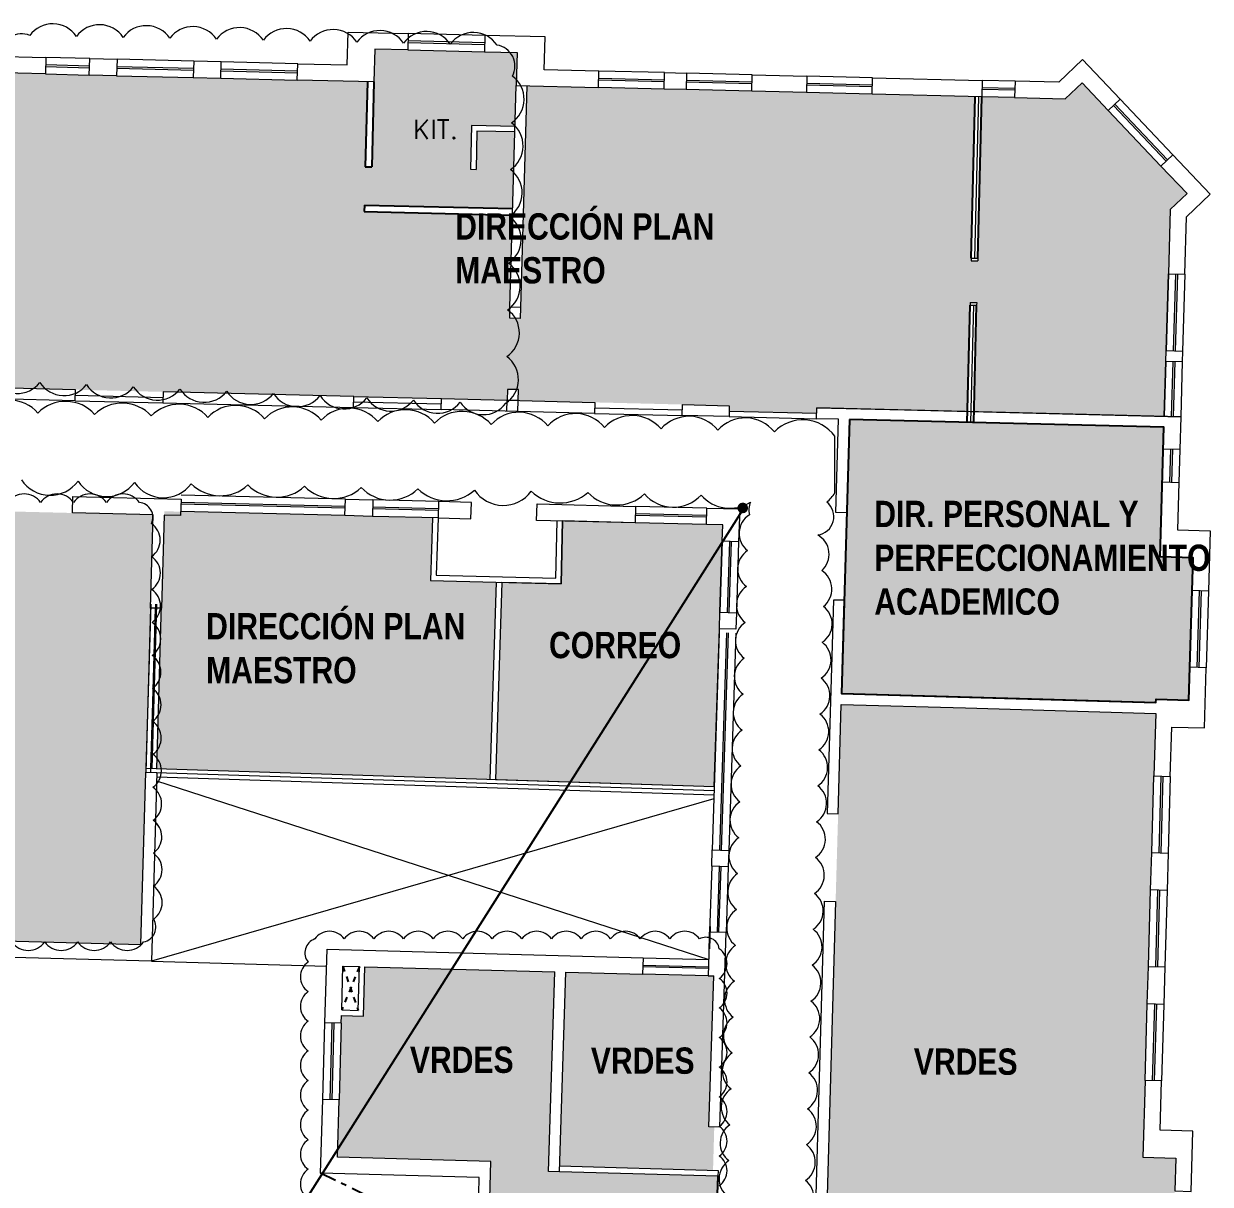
# Model space of a CAD drawing. Header units: millimetres. Extents: x -11418 to -10492, y 10656 to 11360.
# Drawn here: x -10601.51 to -10579.84, y 11225.39 to 11246.58 of the extents above; entities that cross this region are included whole.
import ezdxf
from ezdxf import colors
from ezdxf.entities.mleader import LeaderData, LeaderLine
from ezdxf.math import Vec2, Vec3

# ---------------------------------------------------------------- set-up
doc = ezdxf.new("R2010")
doc.units = ezdxf.units.MM
doc.linetypes.add('ACAD_ISO10W100', pattern=[18, 12, -3, 0, -3])
doc.linetypes.add('DASHED2', pattern=[0.375, 0.25, -0.125])
doc.layers.get('0').update_dxf_attribs({"lineweight": 0})
for name, color, linetype, lineweight in [('0_ id salas de clases', 7, 'Continuous', 9), ('0_ muros', 7, 'Continuous', 20), ('0_ muros 2', 7, 'Continuous', 9), ('0_ simbología', 250, 'Continuous', 5), ('0_ ventanas', 250, 'Continuous', 0)]:
    doc.layers.add(name, color=color, linetype=linetype, lineweight=lineweight)
for name, color, linetype in [('CUBIERTA', 8, 'Continuous'), ('Detalles', 8, 'Continuous'), ('MURO EXISTENTE', 3, 'Continuous'), ('SEGUNDO PLANO', 3, 'Continuous'), ('z2_ hatch direccioón de personal y perfeccionamiento académico', 56, 'Continuous'), ('z6_ hatch marketing y vínculos', 181, 'Continuous')]:
    doc.layers.add(name, color=color, linetype=linetype)
doc.layers.add('z3_ hatch procesos docentes', color=7, linetype='Continuous', true_color=0xe5a861)
doc.styles.add('Arial Narrow', font='ARIALN.TTF', dxfattribs={"height": 0.0015})
doc.styles.add('PATO', font='romans.shx', dxfattribs={"height": 0.22})
doc.linetypes.add('BATTING', pattern='A,0.00254,-2.54,[134,ltypeshp.shx,S=2.54,R=0,X=-2.54,Y=0],-5.08,[134,ltypeshp.shx,S=2.54,R=180,X=2.54,Y=0],-2.54', length=10.16254)

msp = doc.modelspace()

# ---------------------------------------------------------------- hatches: boundary and pattern name
at = {"linetype": 'BATTING'}
h = msp.add_hatch(color=2, dxfattribs=at)
h.dxf.hatch_style = 1
edge = h.paths.add_edge_path()
edge.add_arc((-10588.377, 11237.737), 0.0977, 90, 450, ccw=False)
at = {"true_color": 0x997f56}
msp.add_hatch(color=45, dxfattribs=at).paths.add_polyline_path([(-10588.752, 11237.13), (-10588.743, 11237.427), (-10589.042, 11237.435), (-10590.341, 11237.466), (-10591.667, 11237.499), (-10591.695, 11236.349), (-10592.778, 11236.377), (-10592.894, 11232.779), (-10588.897, 11232.65), (-10588.804, 11235.531), (-10588.794, 11235.831)])
at = {"layer": 'z2_ hatch direccioón de personal y perfeccionamiento académico'}
for color, points in [(256, [(-10592.512, 11245.451), (-10592.495, 11246.05), (-10593.093, 11246.065), (-10594.493, 11246.099), (-10595.094, 11246.113), (-10595.111, 11245.514), (-10595.149, 11243.964), (-10595.209, 11243.966), (-10595.226, 11243.266), (-10592.577, 11243.201), (-10592.536, 11244.601), (-10593.23, 11244.617), (-10593.247, 11243.918), (-10593.347, 11243.92), (-10593.327, 11244.72), (-10592.533, 11244.701)]), (256, [(-10584.133, 11245.246), (-10586.012, 11245.292), (-10587.212, 11245.321), (-10588.212, 11245.345), (-10589.411, 11245.375), (-10589.811, 11245.384), (-10591.011, 11245.414), (-10592.312, 11245.446), (-10592.429, 11241.397), (-10592.433, 11241.197), (-10592.633, 11241.202), (-10592.629, 11241.402), (-10592.58, 11243.081), (-10595.289, 11243.147), (-10595.286, 11243.267), (-10595.226, 11243.266), (-10595.209, 11243.966), (-10595.269, 11243.967), (-10595.231, 11245.517), (-10596.511, 11245.548), (-10597.91, 11245.582), (-10598.41, 11245.594), (-10599.81, 11245.628), (-10600.31, 11245.64), (-10601.109, 11245.66), (-10602.02, 11245.682), (-10602.16, 11239.934), (-10600.56, 11239.895), (-10598.961, 11239.856), (-10595.477, 11239.771), (-10593.877, 11239.732), (-10592.677, 11239.703), (-10592.677, 11239.703), (-10592.672, 11239.902), (-10592.471, 11239.898), (-10592.477, 11239.698), (-10591.078, 11239.664), (-10589.478, 11239.625), (-10588.623, 11239.604), (-10588.625, 11239.504), (-10587.026, 11239.465), (-10587.023, 11239.565), (-10584.273, 11239.498), (-10584.226, 11241.44), (-10584.225, 11241.49), (-10584.165, 11241.489), (-10584.146, 11242.249), (-10584.206, 11242.25), (-10584.205, 11242.3)]), (256, [(-10580.742, 11243.978), (-10581.705, 11244.994), (-10582.182, 11245.498), (-10582.49, 11245.206), (-10583.413, 11245.228), (-10584.013, 11245.243), (-10584.085, 11242.297), (-10584.086, 11242.247), (-10584.146, 11242.249), (-10584.165, 11241.489), (-10584.105, 11241.487), (-10584.106, 11241.437), (-10584.153, 11239.495), (-10580.681, 11239.41), (-10580.652, 11240.411), (-10580.646, 11240.611), (-10580.606, 11242.01), (-10580.572, 11243.184), (-10580.265, 11243.475)]), (54, [(-10586.428, 11239.35), (-10586.572, 11234.35), (-10580.832, 11234.185), (-10580.83, 11234.244), (-10580.23, 11234.227), (-10580.155, 11236.828), (-10580.755, 11236.843), (-10580.687, 11239.21)]), (256, [(-10598.939, 11237.676), (-10594.04, 11237.557), (-10594.081, 11236.41), (-10592.878, 11236.38), (-10592.994, 11232.782), (-10599.074, 11232.978)]), (54, [(-10580.837, 11233.985), (-10586.578, 11234.151), (-10586.886, 11223.452), (-10580.54, 11223.269), (-10580.471, 11225.868), (-10581.071, 11225.884)]), (54, [(-10591.807, 11229.269), (-10595.277, 11229.361), (-10595.303, 11228.461), (-10595.702, 11228.471), (-10595.707, 11228.328), (-10595.747, 11226.928), (-10595.777, 11225.885), (-10592.978, 11225.804), (-10593.01, 11224.705), (-10591.91, 11224.673), (-10590.711, 11224.638), (-10588.856, 11224.585), (-10588.829, 11225.535), (-10591.725, 11225.617), (-10591.924, 11225.624)]), (54, [(-10588.908, 11229.192), (-10591.607, 11229.263), (-10591.721, 11225.718), (-10588.92, 11225.637), (-10588.897, 11226.437), (-10588.997, 11226.44)])]:
    msp.add_hatch(color=color, dxfattribs=at).paths.add_polyline_path(points)
at = {"layer": 'z6_ hatch marketing y vínculos'}
msp.add_hatch(color=183, dxfattribs=at).paths.add_polyline_path([(-10599.14, 11237.609), (-10600.615, 11237.645), (-10603.689, 11237.72), (-10603.689, 11237.719), (-10603.889, 11237.725), (-10606.789, 11237.796), (-10608.089, 11237.828), (-10608.16, 11234.92), (-10608.459, 11234.927), (-10608.389, 11237.835), (-10608.958, 11237.849), (-10611.207, 11237.904), (-10612.607, 11237.938), (-10613.807, 11237.967), (-10614.495, 11237.984), (-10614.888, 11237.61), (-10616.003, 11236.548), (-10616.401, 11236.169), (-10616.427, 11235.122), (-10616.467, 11233.468), (-10608.501, 11233.211), (-10608.201, 11233.203), (-10608.247, 11231.321), (-10608.279, 11230.004), (-10604.115, 11229.894), (-10603.947, 11235.726), (-10603.746, 11235.72), (-10603.912, 11229.889), (-10599.366, 11229.769), (-10599.276, 11232.911), (-10599.189, 11235.91), (-10599.188, 11235.982), (-10599.19, 11235.91), (-10599.189, 11235.91)])

# ---------------------------------------------------------------- linework, layer by layer
at = {"color": 7}
for p, q in [((-10584.073, 11245.244), (-10584.145, 11242.299)), ((-10593.327, 11244.72), (-10593.347, 11243.92)), ((-10592.534, 11244.701), (-10593.327, 11244.72)), ((-10593.23, 11244.617), (-10593.247, 11243.918)), ((-10592.537, 11244.601), (-10593.23, 11244.617)), ((-10593.347, 11243.92), (-10593.247, 11243.918)), ((-10584.205, 11242.3), (-10584.206, 11242.25)), ((-10584.205, 11242.3), (-10584.085, 11242.297)), ((-10584.085, 11242.297), (-10584.086, 11242.247)), ((-10584.206, 11242.25), (-10584.086, 11242.247)), ((-10584.206, 11242.25), (-10584.086, 11242.247)), ((-10584.225, 11241.49), (-10584.226, 11241.44)), ((-10584.226, 11241.44), (-10584.106, 11241.437)), ((-10584.225, 11241.49), (-10584.105, 11241.487)), ((-10584.166, 11241.439), (-10584.218, 11239.296)), ((-10584.105, 11241.487), (-10584.106, 11241.437))]:
    msp.add_line(p, q, dxfattribs=at)
for p, q in [((-10581.705, 11244.994), (-10580.742, 11243.978)), ((-10580.646, 11240.611), (-10580.606, 11242.01)), ((-10580.381, 11239.403), (-10587.023, 11239.565)), ((-10580.687, 11239.21), (-10586.428, 11239.35)), ((-10588.826, 11225.535), (-10591.725, 11225.617)), ((-10588.822, 11225.635), (-10591.721, 11225.718)), ((-10588.826, 11225.535), (-10588.822, 11225.635))]:
    msp.add_line(p, q)
at = {"color": 5, "linetype": 'BATTING'}
msp.add_lwpolyline([(-10602.062, 11240.069, 0.520567), (-10601.21, 11240.029, 0.520567), (-10600.358, 11239.989, 0.520567), (-10599.505, 11239.948, 0.520567), (-10598.653, 11239.908, 0.520567), (-10597.8, 11239.868, 0.520567), (-10596.948, 11239.828, 0.520567), (-10596.095, 11239.787, 0.520567), (-10595.243, 11239.747, 0.520567), (-10594.39, 11239.707, 0.520567), (-10593.538, 11239.667, 0.520567), (-10592.704, 11239.647, 0.520567), (-10592.687, 11240.5, 0.520567), (-10592.67, 11241.354, 0.520567), (-10592.653, 11242.207, 0.520567), (-10592.635, 11243.06, 0.520567), (-10592.618, 11243.913, 0.520567), (-10592.601, 11244.767, 0.520567), (-10592.584, 11245.62, 0.520567), (-10592.864, 11246.187, 0.520567), (-10593.718, 11246.205, 0.520567), (-10594.571, 11246.222, 0.520567), (-10595.424, 11246.24, 0.520567), (-10596.277, 11246.258, 0.520567), (-10597.131, 11246.275, 0.520567), (-10597.984, 11246.293, 0.520567), (-10598.837, 11246.311, 0.520567), (-10599.69, 11246.328, 0.520567), (-10600.544, 11246.346, 0.520567), (-10601.397, 11246.364, 0.520567), (-10601.919, 11246.035, 0.520567)], format="xyb", dxfattribs=at)
at = {"color": 2, "linetype": 'BATTING'}
for points in [[(-10586.842, 11237.843, 0.064553), (-10586.693, 11238.012, -0.001515), (-10586.697, 11239.049, 0.460722), (-10587.8, 11239.128, 0.460863), (-10588.834, 11239.155, 0.46662), (-10589.869, 11239.181, 0.441302), (-10590.903, 11239.207, 0.461597), (-10591.937, 11239.234, 0.456512), (-10592.971, 11239.26, 0.438211), (-10594.006, 11239.286, 0.448046), (-10595.04, 11239.312, 0.452774), (-10596.074, 11239.339, 0.441978), (-10597.109, 11239.365, 0.44826), (-10598.143, 11239.391, 0.435251), (-10599.177, 11239.418, 0.422527), (-10600.211, 11239.444, 0.436187), (-10601.246, 11239.47, 0.434035), (-10602.28, 11239.496, 0.421396)], [(-10601.549, 11238.249, 0.520567), (-10600.515, 11238.226, 0.520567), (-10599.481, 11238.203, 0.520567), (-10598.446, 11238.18, 0.402498), (-10597.412, 11238.156, 0.406205), (-10596.378, 11238.133, 0.41053), (-10595.343, 11238.11, 0.421821), (-10594.309, 11238.087, 0.401169), (-10593.275, 11238.064, 0.520567), (-10592.24, 11238.041, 0.388475), (-10591.206, 11238.017, 0.414803), (-10590.172, 11237.994, 0.448202), (-10589.137, 11237.972, 0.375722), (-10588.235, 11237.843, 0.375722)], [(-10588.235, 11237.843, 0.164867), (-10588.256, 11237.611, 0.520567), (-10588.291, 11236.957, 0.520567), (-10588.311, 11236.302, 0.520567), (-10588.331, 11235.647, 0.520567), (-10588.351, 11234.992, 0.520567), (-10588.371, 11234.336, 0.520567), (-10588.39, 11233.681, 0.520567), (-10588.41, 11233.026, 0.520567), (-10588.43, 11232.371, 0.520567), (-10588.45, 11231.716, 0.520567), (-10588.47, 11231.061, 0.520567), (-10588.49, 11230.406, 0.520567), (-10588.51, 11229.751, 0.520567), (-10588.53, 11229.096, 0.520567), (-10588.55, 11228.441, 0.520567), (-10588.57, 11227.786, 0.520567), (-10588.59, 11227.131, 0.520567), (-10588.61, 11226.475, 0.520567), (-10588.63, 11225.82, 0.520567), (-10588.649, 11225.165, 0.520567)], [(-10587.255, 11224.803, 0.520567), (-10587.234, 11225.458, 0.520567), (-10587.213, 11226.113, 0.520567), (-10587.193, 11226.768, 0.520567), (-10587.172, 11227.423, 0.520567), (-10587.152, 11228.078, 0.520567), (-10587.131, 11228.733, 0.520567), (-10587.111, 11229.388, 0.520567), (-10587.09, 11230.044, 0.520567), (-10587.069, 11230.699, 0.520567), (-10587.049, 11231.354, 0.520567), (-10587.028, 11232.009, 0.520567), (-10587.008, 11232.664, 0.520567), (-10586.987, 11233.319, 0.520567), (-10586.967, 11233.974, 0.520567), (-10586.946, 11234.629, 0.520567), (-10586.925, 11235.284, 0.520567), (-10586.905, 11235.939, 0.520567), (-10586.936, 11236.592, 0.520567), (-10587.009, 11237.243, 0.668265), (-10586.842, 11237.843, 0.668265)]]:
    msp.add_lwpolyline(points, format="xyb", dxfattribs=at)
at = {"color": 4, "linetype": 'BATTING'}
msp.add_lwpolyline([(-10601.724, 11229.815, 0.520567), (-10601.123, 11229.815, 0.520567), (-10600.521, 11229.815, 0.520567), (-10599.919, 11229.815, 0.520567), (-10599.317, 11229.815, 0.520567), (-10599.133, 11230.23, 0.520567), (-10599.136, 11230.832, 0.520567), (-10599.139, 11231.434, 0.520567), (-10599.143, 11232.035, 0.520567), (-10599.146, 11232.637, 0.520567), (-10599.15, 11233.239, 0.520567), (-10599.153, 11233.841, 0.520567), (-10599.156, 11234.442, 0.520567), (-10599.16, 11235.044, 0.520567), (-10599.163, 11235.646, 0.520567), (-10599.166, 11236.248, 0.520567), (-10599.17, 11236.849, 0.520567), (-10599.173, 11237.451, 0.520567), (-10599.393, 11237.835, 0.520567), (-10599.995, 11237.835, 0.520567), (-10600.597, 11237.835, 0.520567), (-10601.198, 11237.835, 0.520567), (-10601.8, 11237.835, 0.520567)], format="xyb", dxfattribs=at)
at = {"color": 0}
for points in [[(-10594.04, 11237.558), (-10594.081, 11236.41), (-10591.695, 11236.349), (-10591.667, 11237.499)], [(-10593.94, 11237.554), (-10593.977, 11236.508), (-10591.793, 11236.452)], [(-10591.793, 11236.452), (-10591.767, 11237.501)], [(-10592.878, 11236.38), (-10592.994, 11232.782)], [(-10592.778, 11236.377), (-10592.894, 11232.779)]]:
    msp.add_lwpolyline(points, dxfattribs=at)
msp.add_lwpolyline([(-10588.752, 11237.13), (-10588.743, 11237.427), (-10589.042, 11237.435), (-10590.341, 11237.466), (-10591.667, 11237.499), (-10591.695, 11236.349), (-10592.778, 11236.377), (-10592.894, 11232.779), (-10588.897, 11232.65), (-10588.804, 11235.531), (-10588.794, 11235.831)], close=True)
at = {"color": 3, "linetype": 'BATTING'}
msp.add_lwpolyline([(-10588.805, 11225.365, 0.520567), (-10588.805, 11225.905, 0.520567), (-10588.805, 11226.446, 0.520567), (-10588.805, 11226.986, 0.520567), (-10588.805, 11227.527, 0.520567), (-10588.805, 11228.067, 0.520567), (-10588.805, 11228.608, 0.520567), (-10588.805, 11229.148, 0.520567), (-10588.805, 11229.689, 0.520567), (-10589.167, 11229.867, 0.520567), (-10589.708, 11229.867, 0.520567), (-10590.248, 11229.867, 0.520567), (-10590.789, 11229.867, 0.520567), (-10591.329, 11229.867, 0.520567), (-10591.87, 11229.867, 0.520567), (-10592.41, 11229.867, 0.520567), (-10592.951, 11229.867, 0.520567), (-10593.491, 11229.867, 0.520567), (-10594.032, 11229.867, 0.520567), (-10594.572, 11229.867, 0.520567), (-10595.112, 11229.867, 0.520567), (-10595.653, 11229.867, 0.520567), (-10596.193, 11229.867, 0.520567), (-10596.313, 11229.446, 0.520567), (-10596.313, 11228.906, 0.520567), (-10596.313, 11228.365, 0.520567), (-10596.313, 11227.825, 0.520567), (-10596.313, 11227.284, 0.520567), (-10596.313, 11226.744, 0.520567), (-10596.313, 11226.203, 0.520567), (-10596.313, 11225.663, 0.520567), (-10596.313, 11225.122, 0.520567)], format="xyb", dxfattribs=at)
at = {"layer": '0_ muros'}
for p, q in [((-10592.629, 11241.402), (-10592.512, 11245.451)), ((-10592.429, 11241.397), (-10592.312, 11245.445)), ((-10592.633, 11241.202), (-10592.629, 11241.402)), ((-10592.633, 11241.202), (-10592.629, 11241.402)), ((-10592.429, 11241.397), (-10592.629, 11241.402)), ((-10592.429, 11241.397), (-10592.629, 11241.402)), ((-10592.433, 11241.197), (-10592.429, 11241.397)), ((-10592.433, 11241.197), (-10592.429, 11241.397)), ((-10592.433, 11241.197), (-10592.633, 11241.202)), ((-10592.433, 11241.197), (-10592.633, 11241.202)), ((-10600.56, 11239.895), (-10603.783, 11239.974)), ((-10592.672, 11239.902), (-10592.677, 11239.703)), ((-10592.672, 11239.902), (-10592.677, 11239.703)), ((-10592.471, 11239.898), (-10592.672, 11239.902)), ((-10592.471, 11239.898), (-10592.672, 11239.902)), ((-10592.477, 11239.698), (-10592.471, 11239.898)), ((-10592.477, 11239.698), (-10592.471, 11239.898)), ((-10600.565, 11239.695), (-10603.889, 11239.777)), ((-10592.682, 11239.503), (-10592.677, 11239.703)), ((-10592.477, 11239.698), (-10592.677, 11239.703)), ((-10592.477, 11239.698), (-10592.677, 11239.703)), ((-10592.482, 11239.498), (-10592.477, 11239.698)), ((-10585.428, 11239.326), (-10586.428, 11239.35)), ((-10580.687, 11239.21), (-10581.686, 11239.235)), ((-10588.797, 11226.434), (-10588.681, 11229.985)), ((-10596.006, 11228.336), (-10595.968, 11229.679)), ((-10595.968, 11229.679), (-10590.198, 11229.526)), ((-10590.198, 11229.526), (-10590.206, 11229.226)), ((-10595.4, 11228.564), (-10595.377, 11229.363)), ((-10595.303, 11228.461), (-10595.277, 11229.361)), ((-10595.277, 11229.361), (-10591.807, 11229.269)), ((-10591.924, 11225.624), (-10591.807, 11229.269)), ((-10591.725, 11225.618), (-10591.607, 11229.263)), ((-10591.607, 11229.263), (-10590.206, 11229.226)), ((-10588.997, 11226.44), (-10588.908, 11229.192)), ((-10595.707, 11228.328), (-10595.702, 11228.471)), ((-10595.702, 11228.471), (-10595.303, 11228.461)), ((-10595.7, 11228.571), (-10595.4, 11228.564)), ((-10595.707, 11228.328), (-10596.006, 11228.336)), ((-10596.085, 11225.593), (-10596.047, 11226.937)), ((-10595.747, 11226.928), (-10596.047, 11226.937)), ((-10595.777, 11225.885), (-10595.747, 11226.928)), ((-10588.797, 11226.434), (-10588.997, 11226.44)), ((-10592.978, 11225.804), (-10595.777, 11225.885)), ((-10593.01, 11224.705), (-10592.978, 11225.804)), ((-10593.187, 11225.51), (-10596.085, 11225.593)), ((-10591.725, 11225.617), (-10591.924, 11225.624)), ((-10593.215, 11224.51), (-10593.187, 11225.51))]:
    msp.add_line(p, q, dxfattribs=at)
for points in [[(-10594.493, 11246.099), (-10595.094, 11246.113), (-10595.111, 11245.514), (-10596.511, 11245.548), (-10596.503, 11245.848), (-10595.602, 11245.826), (-10595.585, 11246.425), (-10594.485, 11246.399)], [(-10592.495, 11246.05), (-10592.512, 11245.451), (-10591.011, 11245.414), (-10591.004, 11245.714), (-10592.003, 11245.738), (-10591.986, 11246.338), (-10593.086, 11246.364), (-10593.093, 11246.065)], [(-10599.802, 11245.928), (-10599.81, 11245.628), (-10600.31, 11245.64), (-10600.302, 11245.94)], [(-10597.91, 11245.582), (-10597.903, 11245.882), (-10598.403, 11245.894), (-10598.41, 11245.594)], [(-10581.487, 11245.201), (-10582.171, 11245.922), (-10582.606, 11245.509), (-10583.406, 11245.528), (-10583.413, 11245.228), (-10582.49, 11245.206), (-10582.182, 11245.498), (-10581.705, 11244.994)], [(-10589.404, 11245.675), (-10589.411, 11245.375), (-10589.811, 11245.384), (-10589.804, 11245.684)], [(-10587.205, 11245.621), (-10587.212, 11245.321), (-10588.212, 11245.345), (-10588.205, 11245.645)], [(-10584.006, 11245.543), (-10584.013, 11245.243), (-10586.012, 11245.292), (-10586.005, 11245.592)], [(-10580.606, 11242.01), (-10580.306, 11242.002), (-10580.276, 11243.051), (-10579.84, 11243.464), (-10580.524, 11244.185), (-10580.742, 11243.978), (-10580.265, 11243.475), (-10580.572, 11243.184)], [(-10580.346, 11240.602), (-10580.352, 11240.402), (-10580.652, 11240.411), (-10580.646, 11240.611)], [(-10598.966, 11239.656), (-10595.482, 11239.571), (-10595.477, 11239.771), (-10598.961, 11239.856)], [(-10592.677, 11239.703), (-10591.078, 11239.664), (-10591.083, 11239.464), (-10593.882, 11239.532), (-10593.877, 11239.732)], [(-10588.623, 11239.604), (-10588.627, 11239.404), (-10589.483, 11239.425), (-10589.478, 11239.625)], [(-10585.424, 11239.526), (-10580.381, 11239.403), (-10580.398, 11238.803), (-10580.698, 11238.812), (-10580.687, 11239.21), (-10585.428, 11239.326), (-10586.428, 11239.35), (-10586.477, 11237.65), (-10586.677, 11237.656), (-10586.628, 11239.355), (-10587.028, 11239.365), (-10587.023, 11239.565)], [(-10580.755, 11236.843), (-10580.715, 11238.212), (-10580.416, 11238.203), (-10580.441, 11237.335), (-10579.841, 11237.319), (-10579.873, 11236.22), (-10580.172, 11236.228), (-10580.155, 11236.828)], [(-10598.989, 11235.905), (-10599.189, 11235.91), (-10599.14, 11237.609), (-10600.615, 11237.645), (-10600.608, 11237.945), (-10598.633, 11237.897), (-10598.641, 11237.597), (-10598.941, 11237.605)], [(-10595.133, 11237.883), (-10595.14, 11237.583), (-10595.64, 11237.596), (-10595.632, 11237.896)], [(-10593.34, 11237.54), (-10593.333, 11237.839), (-10593.933, 11237.854), (-10593.94, 11237.554)], [(-10590.334, 11237.766), (-10590.341, 11237.466), (-10592.141, 11237.51), (-10592.133, 11237.81)], [(-10588.453, 11237.12), (-10588.752, 11237.13), (-10588.743, 11237.427), (-10589.042, 11237.435), (-10589.034, 11237.735), (-10588.433, 11237.72)], [(-10583.102, 11234.25), (-10586.572, 11234.35), (-10586.523, 11236.051), (-10586.723, 11236.056), (-10586.835, 11232.157), (-10586.636, 11232.151), (-10586.578, 11234.151), (-10584.307, 11234.085), (-10580.837, 11233.985), (-10580.87, 11232.845), (-10580.57, 11232.836), (-10580.544, 11233.737), (-10579.945, 11233.721), (-10579.913, 11234.82), (-10580.213, 11234.828), (-10580.23, 11234.229), (-10580.83, 11234.244), (-10580.832, 11234.185)], [(-10588.504, 11235.521), (-10588.804, 11235.531), (-10588.794, 11235.831), (-10588.494, 11235.821)], [(-10588.943, 11231.194), (-10588.934, 11231.494), (-10588.634, 11231.484), (-10588.643, 11231.184)], [(-10580.611, 11231.437), (-10580.63, 11230.755), (-10580.93, 11230.764), (-10580.91, 11231.446)], [(-10587.135, 11221.757), (-10586.882, 11230.558), (-10586.682, 11230.552), (-10586.935, 11221.752)], [(-10580.69, 11228.674), (-10580.99, 11228.683), (-10580.97, 11229.364), (-10580.671, 11229.356)]]:
    msp.add_lwpolyline(points, close=True, dxfattribs=at)
for points in [[(-10603.743, 11245.724), (-10604.095, 11245.733), (-10604.087, 11246.033), (-10601.102, 11245.96), (-10601.109, 11245.66), (-10603.643, 11245.722)], [(-10600.565, 11239.695), (-10600.56, 11239.895)], [(-10599.175, 11229.464), (-10608.587, 11229.712), (-10608.547, 11231.328), (-10608.247, 11231.321), (-10608.279, 11230.004), (-10604.115, 11229.894), (-10604.115, 11229.894), (-10603.912, 11229.889), (-10603.912, 11229.889), (-10599.366, 11229.769), (-10599.276, 11232.911), (-10599.076, 11232.906), (-10599.175, 11229.464)], [(-10588.682, 11229.985), (-10588.682, 11229.985), (-10588.982, 11229.994), (-10589.008, 11229.195), (-10588.908, 11229.192), (-10588.908, 11229.192)], [(-10595.7, 11228.571), (-10595.679, 11229.371), (-10595.377, 11229.362)]]:
    msp.add_lwpolyline(points, dxfattribs=at)
at = {"layer": '0_ muros 2'}
for p, q in [((-10593.086, 11246.364), (-10594.485, 11246.399)), ((-10600.302, 11245.94), (-10601.102, 11245.96)), ((-10594.493, 11246.099), (-10593.093, 11246.065)), ((-10598.403, 11245.894), (-10599.802, 11245.928)), ((-10596.503, 11245.848), (-10597.903, 11245.882)), ((-10601.109, 11245.66), (-10600.31, 11245.64)), ((-10599.81, 11245.628), (-10598.41, 11245.594)), ((-10597.91, 11245.582), (-10596.511, 11245.548)), ((-10589.804, 11245.684), (-10591.004, 11245.714)), ((-10588.205, 11245.645), (-10589.404, 11245.675)), ((-10586.005, 11245.592), (-10587.205, 11245.621)), ((-10583.406, 11245.528), (-10584.006, 11245.543)), ((-10589.811, 11245.384), (-10591.011, 11245.414)), ((-10588.212, 11245.345), (-10589.411, 11245.375)), ((-10586.012, 11245.292), (-10587.212, 11245.321)), ((-10583.413, 11245.228), (-10584.013, 11245.243)), ((-10580.524, 11244.185), (-10581.487, 11245.201)), ((-10581.705, 11244.994), (-10580.742, 11243.978)), ((-10580.606, 11242.01), (-10580.646, 11240.611)), ((-10580.306, 11242.002), (-10580.346, 11240.602)), ((-10580.681, 11239.41), (-10580.652, 11240.411)), ((-10580.652, 11240.411), (-10580.681, 11239.41)), ((-10580.352, 11240.402), (-10580.381, 11239.401)), ((-10580.715, 11238.212), (-10580.698, 11238.812)), ((-10580.398, 11238.803), (-10580.416, 11238.203)), ((-10595.632, 11237.896), (-10598.632, 11237.969)), ((-10593.933, 11237.854), (-10595.133, 11237.883)), ((-10589.034, 11237.735), (-10590.334, 11237.766)), ((-10595.64, 11237.596), (-10598.639, 11237.669)), ((-10593.94, 11237.554), (-10595.14, 11237.583)), ((-10589.042, 11237.435), (-10590.341, 11237.466)), ((-10588.752, 11237.13), (-10588.794, 11235.831)), ((-10588.453, 11237.12), (-10588.494, 11235.821)), ((-10580.213, 11234.828), (-10580.172, 11236.228)), ((-10579.873, 11236.219), (-10579.913, 11234.82)), ((-10599.188, 11235.982), (-10599.274, 11232.983)), ((-10599.074, 11232.978), (-10598.988, 11235.977)), ((-10599.189, 11235.91), (-10599.276, 11232.911)), ((-10588.806, 11235.459), (-10588.934, 11231.494)), ((-10588.506, 11235.45), (-10588.634, 11231.484)), ((-10580.91, 11231.446), (-10580.87, 11232.845)), ((-10580.57, 11232.836), (-10580.611, 11231.437)), ((-10588.943, 11231.194), (-10588.982, 11229.994)), ((-10588.643, 11231.184), (-10588.682, 11229.985)), ((-10580.97, 11229.364), (-10580.93, 11230.764)), ((-10580.63, 11230.755), (-10580.671, 11229.356)), ((-10581.03, 11227.283), (-10580.99, 11228.683)), ((-10580.69, 11228.674), (-10580.731, 11227.275))]:
    msp.add_line(p, q, dxfattribs=at)
for points in [[(-10600.565, 11239.695), (-10598.966, 11239.656)], [(-10595.477, 11239.771), (-10593.877, 11239.732)], [(-10595.482, 11239.571), (-10593.882, 11239.532)], [(-10591.083, 11239.464), (-10589.483, 11239.425)], [(-10588.627, 11239.404), (-10587.028, 11239.365)], [(-10599.274, 11232.984), (-10588.897, 11232.65)], [(-10599.276, 11232.913), (-10588.899, 11232.578)], [(-10599.078, 11232.828), (-10588.902, 11232.5)], [(-10581.071, 11225.884), (-10580.471, 11225.868), (-10580.488, 11225.268), (-10580.188, 11225.26), (-10580.157, 11226.36), (-10580.756, 11226.376), (-10580.731, 11227.275), (-10581.03, 11227.283), (-10581.071, 11225.884)]]:
    msp.add_lwpolyline(points, dxfattribs=at)
at = {"layer": '0_ simbología'}
for p, q in [((-10599.08, 11232.757), (-10588.998, 11229.495)), ((-10588.903, 11232.428), (-10599.175, 11229.464)), ((-10599.175, 11229.464), (-10595.977, 11229.372))]:
    msp.add_line(p, q, dxfattribs=at)
at = {"layer": '0_ ventanas'}
for p, q in [((-10593.089, 11246.23), (-10594.489, 11246.264)), ((-10594.489, 11246.234), (-10593.09, 11246.2)), ((-10601.106, 11245.795), (-10600.306, 11245.775)), ((-10600.306, 11245.805), (-10601.105, 11245.825)), ((-10598.406, 11245.759), (-10599.806, 11245.793)), ((-10599.806, 11245.763), (-10598.407, 11245.729)), ((-10596.507, 11245.713), (-10597.906, 11245.747)), ((-10597.907, 11245.717), (-10596.507, 11245.683)), ((-10589.808, 11245.519), (-10591.008, 11245.549)), ((-10589.807, 11245.549), (-10591.007, 11245.579)), ((-10588.209, 11245.48), (-10589.408, 11245.51)), ((-10588.208, 11245.51), (-10589.407, 11245.54)), ((-10586.009, 11245.427), (-10587.209, 11245.456)), ((-10586.008, 11245.457), (-10587.208, 11245.486)), ((-10583.41, 11245.363), (-10584.01, 11245.378)), ((-10583.409, 11245.393), (-10584.009, 11245.408)), ((-10581.607, 11245.087), (-10580.644, 11244.071)), ((-10580.622, 11244.092), (-10581.585, 11245.108)), ((-10580.511, 11240.607), (-10580.471, 11242.006)), ((-10580.441, 11242.006), (-10580.481, 11240.606)), ((-10580.546, 11239.406), (-10580.517, 11240.407)), ((-10580.487, 11240.406), (-10580.516, 11239.405)), ((-10580.581, 11238.208), (-10580.563, 11238.808)), ((-10580.533, 11238.807), (-10580.551, 11238.207)), ((-10595.636, 11237.731), (-10598.636, 11237.804)), ((-10595.636, 11237.761), (-10598.635, 11237.834)), ((-10593.937, 11237.689), (-10595.137, 11237.718)), ((-10593.936, 11237.719), (-10595.136, 11237.748)), ((-10589.038, 11237.57), (-10590.338, 11237.601)), ((-10589.038, 11237.6), (-10590.337, 11237.631)), ((-10588.617, 11237.126), (-10588.659, 11235.826)), ((-10588.587, 11237.125), (-10588.629, 11235.825)), ((-10580.078, 11234.824), (-10580.037, 11236.224)), ((-10580.007, 11236.223), (-10580.048, 11234.824)), ((-10599.103, 11235.979), (-10599.189, 11232.98)), ((-10599.159, 11232.98), (-10599.073, 11235.979)), ((-10599.104, 11235.908), (-10599.191, 11232.909)), ((-10588.671, 11235.455), (-10588.799, 11231.489)), ((-10588.641, 11235.454), (-10588.769, 11231.488)), ((-10580.776, 11231.442), (-10580.735, 11232.841)), ((-10580.705, 11232.84), (-10580.746, 11231.441)), ((-10588.808, 11231.189), (-10588.847, 11229.99)), ((-10588.778, 11231.188), (-10588.817, 11229.989)), ((-10580.835, 11229.361), (-10580.795, 11230.76)), ((-10580.765, 11230.759), (-10580.805, 11229.36)), ((-10590.198, 11229.526), (-10588.998, 11229.495)), ((-10589.004, 11229.33), (-10590.202, 11229.361)), ((-10590.201, 11229.391), (-10589.002, 11229.36)), ((-10589.008, 11229.195), (-10590.206, 11229.226)), ((-10580.895, 11227.279), (-10580.855, 11228.679)), ((-10580.825, 11228.678), (-10580.865, 11227.278)), ((-10596.047, 11226.937), (-10596.006, 11228.336)), ((-10595.912, 11226.933), (-10595.872, 11228.332)), ((-10595.842, 11228.331), (-10595.882, 11226.932)), ((-10595.707, 11228.328), (-10595.747, 11226.928))]:
    msp.add_line(p, q, dxfattribs=at)
for points in [[(-10600.562, 11239.795), (-10598.963, 11239.756)], [(-10593.88, 11239.632), (-10595.479, 11239.671)], [(-10591.08, 11239.564), (-10589.48, 11239.525)], [(-10588.625, 11239.504), (-10587.025, 11239.465)]]:
    msp.add_lwpolyline(points, dxfattribs=at)
at = {"layer": 'CUBIERTA'}
msp.add_lwpolyline([(-10588.978, 11230.095), (-10588.991, 11229.687)], dxfattribs=at)
at = {"layer": 'MURO EXISTENTE', "color": 8, "linetype": 'ACAD_ISO10W100', "ltscale": 0.04}
msp.add_line((-10590.66, 11222.936), (-10596.085, 11225.593), dxfattribs=at)
at = {"layer": 'MURO EXISTENTE', "color": 8, "linetype": 'DASHED2', "ltscale": 0.04}
for points in [[(-10595.377, 11229.362), (-10595.7, 11228.571)], [(-10595.679, 11229.371), (-10595.4, 11228.564)]]:
    msp.add_lwpolyline(points, dxfattribs=at)
at = {"layer": 'SEGUNDO PLANO', "color": 7}
for p, q in [((-10595.231, 11245.517), (-10595.269, 11243.967)), ((-10595.111, 11245.514), (-10595.149, 11243.964)), ((-10584.205, 11242.3), (-10584.133, 11245.245)), ((-10584.085, 11242.297), (-10584.013, 11245.243)), ((-10595.269, 11243.967), (-10595.149, 11243.964)), ((-10595.286, 11243.267), (-10595.289, 11243.147)), ((-10595.289, 11243.147), (-10592.58, 11243.081)), ((-10595.286, 11243.267), (-10592.577, 11243.201)), ((-10584.278, 11239.298), (-10584.226, 11241.44)), ((-10584.158, 11239.295), (-10584.106, 11241.437))]:
    msp.add_line(p, q, dxfattribs=at)
at = {"layer": 'z2_ hatch direccioón de personal y perfeccionamiento académico'}
msp.add_lwpolyline([(-10586.428, 11239.35), (-10586.572, 11234.35), (-10580.832, 11234.185), (-10580.83, 11234.244), (-10580.23, 11234.227), (-10580.155, 11236.828), (-10580.755, 11236.843), (-10580.687, 11239.21), (-10586.428, 11239.35)], dxfattribs=at)
at = {"layer": 'z3_ hatch procesos docentes'}
msp.add_line((-10588.856, 11224.585), (-10588.829, 11225.535), dxfattribs=at)

# ---------------------------------------------------------------- texts
at = {"layer": '0_ id salas de clases', "color": 7, "insert": (-10594.401, 11244.823), "char_height": 0.35, "width": 6.43425, "attachment_point": 1, "style": 'PATO'}
msp.add_mtext('KIT.', dxfattribs=at)
at = {"layer": '0_ id salas de clases', "char_height": 0.48, "attachment_point": 1, "style": 'PATO'}
for s, insert, width in [('{\\fSwis721 Cn BT|b1|i0|c0|p34;DIRECCIÓN PLAN MAESTRO}', (-10593.628, 11243.116), 5.84341), ('{\\fSwis721 Cn BT|b1|i0|c0|p34;DIR. PERSONAL Y PERFECCIONAMIENTO ACADEMICO}', (-10585.975, 11237.867), 5.84341), ('{\\fSwis721 Cn BT|b1|i0|c0|p34;DIRECCIÓN PLAN MAESTRO}', (-10598.176, 11235.817), 5.84341), ('{\\fSwis721 Cn BT|b1|i0|c0|p34;CORREO}', (-10591.914, 11235.474), 5.84341), ('{\\fSwis721 Cn BT|b1|i0|c0|p34;VRDES}', (-10594.455, 11227.903), 7.44289), ('{\\fSwis721 Cn BT|b1|i0|c0|p34;VRDES}', (-10591.151, 11227.886), 7.44289), ('{\\fSwis721 Cn BT|b1|i0|c0|p34;VRDES}', (-10585.253, 11227.868), 4.7016)]:
    msp.add_mtext(s, dxfattribs=dict(at, insert=insert, width=width))

# ---------------------------------------------------------------- leaders
at = {"layer": 'Detalles', "color": 2}
ml = msp.add_multileader_mtext('Standard', dxfattribs=at)
ml.set_content('ETAPA 1 ', color=2, style='Arial Narrow')
ml.set_leader_properties()
ml.build(insert=Vec2(0, 0))
ml.multileader.update_dxf_attribs({"text_right_attachment_type": 6, "dogleg_length": 0.36, "arrow_head_size": 0.01})
ctx = ml.context
ctx.base_point, ctx.char_height, ctx.arrow_head_size, ctx.landing_gap_size, ctx.plane_origin, ctx.plane_x_axis, ctx.plane_y_axis = Vec3(-10599.51, 11217.492), 0.000001, 0.01, 0.432, Vec3(-10600.459, 11220.352), Vec3(0, 1), Vec3(-1, 0)
ctx.right_attachment, ctx.text_align_type = 6, 2
notes = []
notes.append((ctx, [(0, (1, 1, 0), (-10599.51, 11220.129), (0, -1), 1.772, [(0, [(-10588.374, 11237.705)], 0, [])])]))
ctx.mtext.insert, ctx.mtext.text_direction, ctx.mtext.rotation, ctx.mtext.alignment, ctx.mtext.flow_direction = Vec3(-10599.51, 11217.924), Vec3(0, 1), 1.570796, 3, 5
for ctx, leaders in notes:
    for number, flags, end, landing, length, lines in leaders:
        leader = LeaderData()
        leader.index, (leader.has_last_leader_line, leader.has_dogleg_vector, leader.attachment_direction) = number, flags
        leader.last_leader_point, leader.dogleg_vector, leader.dogleg_length = Vec3(end), Vec3(landing), length
        for number, points, colour, breaks in lines:
            line = LeaderLine()
            line.index, line.vertices, line.color, line.breaks = number, Vec3.list(points), colors.encode_raw_color(colour), breaks
            leader.lines.append(line)
        ctx.leaders.append(leader)

doc.saveas('drawing.dxf')
